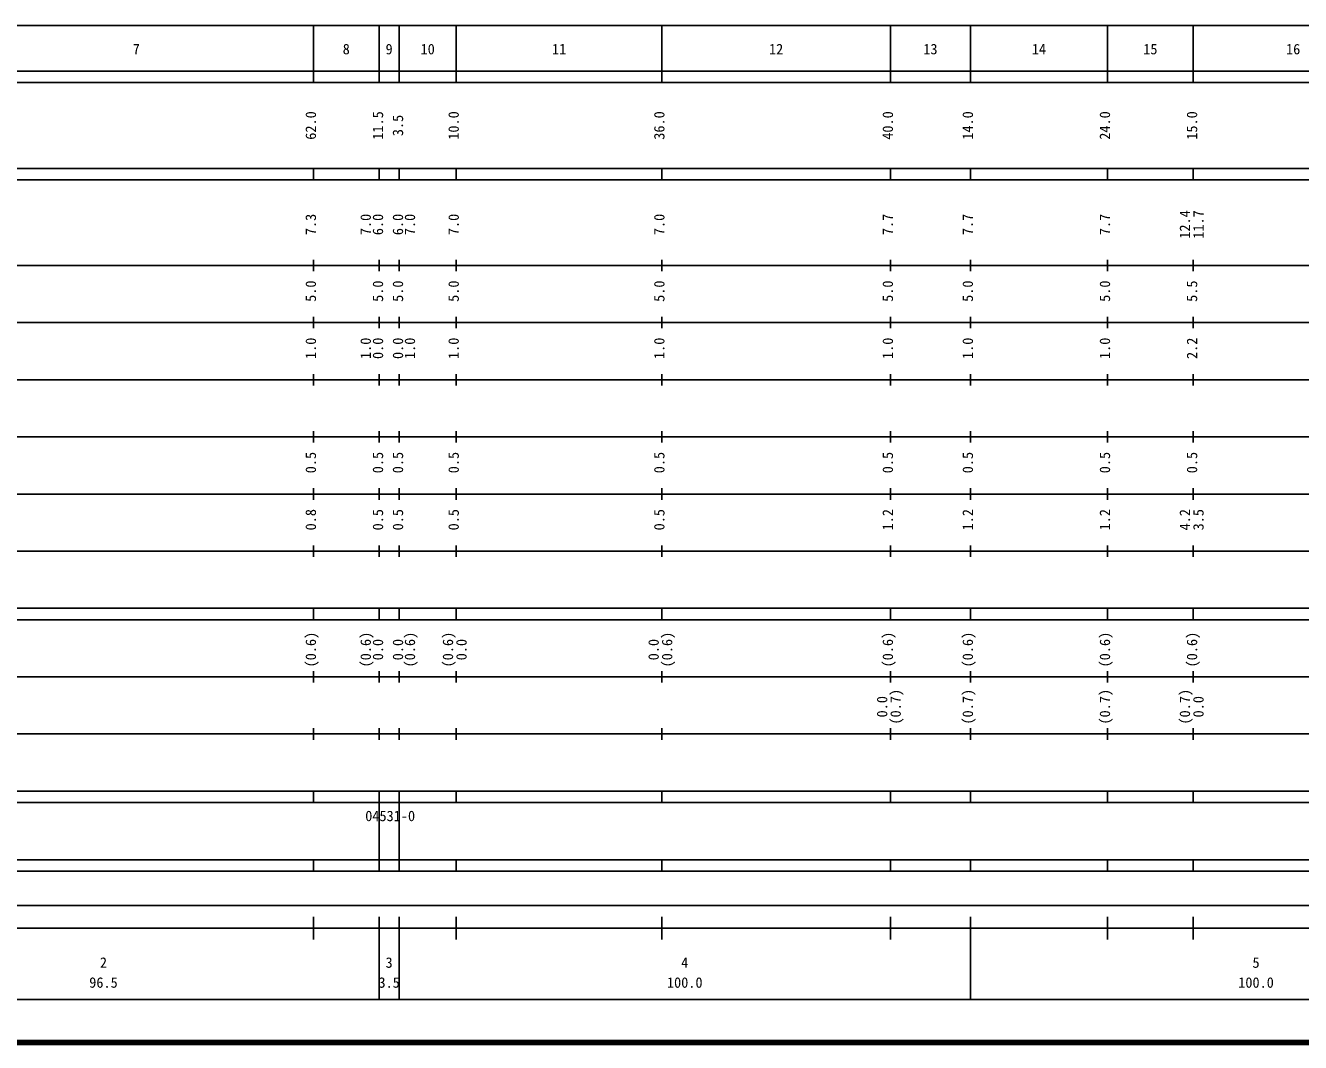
# Model space of a CAD drawing. Units: millimetres on the paper, enlarged 1000 times. Extents: x 40000 to 680000, y 20000 to 380000.
# Drawn here: x 202602 to 425783, y 20000 to 198000 of the extents above; entities that cross this region are included whole.
import ezdxf
from ezdxf.enums import TextEntityAlignment as Align

# ---------------------------------------------------------------- set-up
doc = ezdxf.new("R2010")
doc.units = ezdxf.units.MM
doc.header["$LTSCALE"] = 1000
doc.layers.add('M-TTL', color=2, linetype='Continuous', lineweight=140)
doc.layers.add('M-TTL-BAND', color=7, linetype='Continuous', lineweight=25)
doc.styles.add('ＭＳ ゴシック', font='')
doc.styles.get('ＭＳ ゴシック').set_extended_font_data('MS Gothic')

msp = doc.modelspace()

# ---------------------------------------------------------------- linework, layer by layer
at = {"layer": 'M-TTL'}
msp.add_line((40000, 20000), (680000, 20000), dxfattribs=at)
at = {"layer": 'M-TTL-BAND'}
for p, q in [((68000, 198000), (579000, 198000)), ((253000, 188000), (253000, 198000)), ((264500, 188000), (264500, 198000)), ((268000, 188000), (268000, 198000)), ((278000, 188000), (278000, 198000)), ((314000, 188000), (314000, 198000)), ((354000, 188000), (354000, 198000)), ((368000, 188000), (368000, 198000)), ((392000, 188000), (392000, 198000)), ((407000, 188000), (407000, 198000)), ((40000, 190000), (579000, 190000)), ((40000, 188000), (579000, 188000)), ((40000, 173000), (579000, 173000)), ((253000, 171000), (253000, 173000)), ((264500, 171000), (264500, 173000)), ((268000, 171000), (268000, 173000)), ((278000, 171000), (278000, 173000)), ((314000, 171000), (314000, 173000)), ((354000, 171000), (354000, 173000)), ((368000, 171000), (368000, 173000)), ((392000, 171000), (392000, 173000)), ((407000, 171000), (407000, 173000)), ((40000, 171000), (579000, 171000)), ((253000, 155000), (253000, 157000)), ((264500, 155000), (264500, 157000)), ((268000, 155000), (268000, 157000)), ((278000, 155000), (278000, 157000)), ((314000, 155000), (314000, 157000)), ((354000, 155000), (354000, 157000)), ((368000, 155000), (368000, 157000)), ((392000, 155000), (392000, 157000)), ((407000, 155000), (407000, 157000)), ((40000, 156000), (579000, 156000)), ((46000, 146000), (579000, 146000)), ((253000, 145000), (253000, 147000)), ((264500, 145000), (264500, 147000)), ((268000, 145000), (268000, 147000)), ((278000, 145000), (278000, 147000)), ((314000, 145000), (314000, 147000)), ((354000, 145000), (354000, 147000)), ((368000, 145000), (368000, 147000)), ((392000, 145000), (392000, 147000)), ((407000, 145000), (407000, 147000)), ((253000, 135000), (253000, 137000)), ((264500, 135000), (264500, 137000)), ((268000, 135000), (268000, 137000)), ((278000, 135000), (278000, 137000)), ((314000, 135000), (314000, 137000)), ((354000, 135000), (354000, 137000)), ((368000, 135000), (368000, 137000)), ((392000, 135000), (392000, 137000)), ((407000, 135000), (407000, 137000)), ((52000, 136000), (579000, 136000)), ((46000, 126000), (579000, 126000)), ((253000, 125000), (253000, 127000)), ((264500, 125000), (264500, 127000)), ((268000, 125000), (268000, 127000)), ((278000, 125000), (278000, 127000)), ((314000, 125000), (314000, 127000)), ((354000, 125000), (354000, 127000)), ((368000, 125000), (368000, 127000)), ((392000, 125000), (392000, 127000)), ((407000, 125000), (407000, 127000)), ((253000, 115000), (253000, 117000)), ((264500, 115000), (264500, 117000)), ((268000, 115000), (268000, 117000)), ((278000, 115000), (278000, 117000)), ((314000, 115000), (314000, 117000)), ((354000, 115000), (354000, 117000)), ((368000, 115000), (368000, 117000)), ((392000, 115000), (392000, 117000)), ((407000, 115000), (407000, 117000)), ((52000, 116000), (579000, 116000)), ((46000, 106000), (579000, 106000)), ((253000, 105000), (253000, 107000)), ((264500, 105000), (264500, 107000)), ((268000, 105000), (268000, 107000)), ((278000, 105000), (278000, 107000)), ((314000, 105000), (314000, 107000)), ((354000, 105000), (354000, 107000)), ((368000, 105000), (368000, 107000)), ((392000, 105000), (392000, 107000)), ((407000, 105000), (407000, 107000)), ((40000, 96000), (579000, 96000)), ((253000, 94000), (253000, 96000)), ((264500, 94000), (264500, 96000)), ((268000, 94000), (268000, 96000)), ((278000, 94000), (278000, 96000)), ((314000, 94000), (314000, 96000)), ((354000, 94000), (354000, 96000)), ((368000, 94000), (368000, 96000)), ((392000, 94000), (392000, 96000)), ((407000, 94000), (407000, 96000)), ((40000, 94000), (579000, 94000)), ((253000, 83000), (253000, 85000)), ((264500, 83000), (264500, 85000)), ((268000, 83000), (268000, 85000)), ((278000, 83000), (278000, 85000)), ((314000, 83000), (314000, 85000)), ((354000, 83000), (354000, 85000)), ((368000, 83000), (368000, 85000)), ((392000, 83000), (392000, 85000)), ((407000, 83000), (407000, 85000)), ((49000, 84000), (579000, 84000)), ((40000, 74000), (579000, 74000)), ((253000, 73000), (253000, 75000)), ((264500, 73000), (264500, 75000)), ((268000, 73000), (268000, 75000)), ((278000, 73000), (278000, 75000)), ((314000, 73000), (314000, 75000)), ((354000, 73000), (354000, 75000)), ((368000, 73000), (368000, 75000)), ((392000, 73000), (392000, 75000)), ((407000, 73000), (407000, 75000)), ((40000, 64000), (579000, 64000)), ((253000, 62000), (253000, 64000)), ((264500, 62000), (264500, 64000)), ((268000, 62000), (268000, 64000)), ((278000, 62000), (278000, 64000)), ((314000, 62000), (314000, 64000)), ((354000, 62000), (354000, 64000)), ((368000, 62000), (368000, 64000)), ((392000, 62000), (392000, 64000)), ((407000, 62000), (407000, 64000)), ((40000, 62000), (579000, 62000)), ((264500, 52000), (264500, 62000)), ((268000, 52000), (268000, 62000)), ((40000, 52000), (579000, 52000)), ((253000, 50000), (253000, 52000)), ((264500, 50000), (264500, 52000)), ((268000, 50000), (268000, 52000)), ((278000, 50000), (278000, 52000)), ((314000, 50000), (314000, 52000)), ((354000, 50000), (354000, 52000)), ((368000, 50000), (368000, 52000)), ((392000, 50000), (392000, 52000)), ((407000, 50000), (407000, 52000)), ((40000, 50000), (579000, 50000)), ((71000, 44000), (565000, 44000)), ((253000, 38000), (253000, 42000)), ((264500, 27500), (264500, 42000)), ((268000, 27500), (268000, 42000)), ((278000, 38000), (278000, 42000)), ((314000, 38000), (314000, 42000)), ((354000, 38000), (354000, 42000)), ((368000, 27500), (368000, 42000)), ((392000, 38000), (392000, 42000)), ((407000, 38000), (407000, 42000)), ((40000, 40000), (579000, 40000)), ((68000, 27500), (579000, 27500))]:
    msp.add_line(p, q, dxfattribs=at)

# ---------------------------------------------------------------- texts
at = {"layer": 'M-TTL-BAND', "style": 'ＭＳ ゴシック'}
for s, p in [('7', (222000, 192405)), ('8', (258750, 192405)), ('9', (266250, 192405)), ('10', (273000, 192405)), ('11', (296000, 192405)), ('12', (334000, 192405)), ('13', (361000, 192405)), ('14', (380000, 192405)), ('15', (399500, 192405)), ('16', (424500, 192405)), ('2', (216250, 32523)), ('3', (266250, 32523)), ('4', (318000, 32523)), ('5', (418000, 32523)), ('96.5', (216250, 29033)), ('3.5', (266250, 29033)), ('100.0', (318000, 29033)), ('100.0', (418000, 29033))]:
    msp.add_text(s, height=1833, dxfattribs=at).set_placement(p, align=Align.BOTTOM_CENTER)
for s, p in [('62.0', (254000, 180500)), ('11.5', (265750, 180500)), ('3.5', (269250, 180500)), ('10.0', (279000, 180500)), ('36.0', (315000, 180500)), ('40.0', (355000, 180500)), ('14.0', (369000, 180500)), ('24.0', (393000, 180500)), ('15.0', (408250, 180500)), ('12.4', (407000, 163174)), ('11.7', (409370, 163174)), ('7.3', (254000, 163174)), ('7.0', (263609, 163174)), ('6.0', (265750, 163174)), ('6.0', (269250, 163174)), ('7.0', (271344, 163174)), ('7.0', (279000, 163174)), ('7.0', (315000, 163174)), ('7.7', (355000, 163174)), ('7.7', (369000, 163174)), ('7.7', (393000, 163174)), ('5.0', (254000, 151500)), ('5.0', (265750, 151500)), ('5.0', (269250, 151500)), ('5.0', (279000, 151500)), ('5.0', (315000, 151500)), ('5.0', (355000, 151500)), ('5.0', (369000, 151500)), ('5.0', (393000, 151500)), ('5.5', (408250, 151500)), ('1.0', (254000, 141500)), ('1.0', (263609, 141500)), ('0.0', (265750, 141500)), ('0.0', (269250, 141500)), ('1.0', (271344, 141500)), ('1.0', (279000, 141500)), ('1.0', (315000, 141500)), ('1.0', (355000, 141500)), ('1.0', (369000, 141500)), ('1.0', (393000, 141500)), ('2.2', (408250, 141500)), ('0.5', (254000, 121500)), ('0.5', (265750, 121500)), ('0.5', (269250, 121500)), ('0.5', (279000, 121500)), ('0.5', (315000, 121500)), ('0.5', (355000, 121500)), ('0.5', (369000, 121500)), ('0.5', (393000, 121500)), ('0.5', (408250, 121500)), ('0.8', (254000, 111500)), ('0.5', (265750, 111500)), ('0.5', (269250, 111500)), ('0.5', (279000, 111500)), ('0.5', (315000, 111500)), ('1.2', (355000, 111500)), ('1.2', (369000, 111500)), ('1.2', (393000, 111500)), ('4.2', (407000, 111500)), ('3.5', (409370, 111500)), ('(0.6)', (254000, 88764)), ('(0.6)', (263609, 88764)), ('(0.6)', (271344, 88764)), ('(0.6)', (278000, 88764)), ('(0.6)', (316370, 88764)), ('(0.6)', (355000, 88764)), ('(0.6)', (369000, 88764)), ('(0.6)', (393000, 88764)), ('(0.6)', (408250, 88764)), ('0.0', (265750, 88764)), ('0.0', (269250, 88764)), ('0.0', (280370, 88764)), ('0.0', (314000, 88764)), ('0.0', (354000, 78764)), ('(0.7)', (356370, 78764)), ('(0.7)', (369000, 78764)), ('(0.7)', (393000, 78764)), ('(0.7)', (407000, 78764)), ('0.0', (409370, 78764))]:
    msp.add_text(s, height=1833, rotation=90, dxfattribs=at).set_placement(p, align=Align.BOTTOM_CENTER)
msp.add_text('04531-0', height=1833, dxfattribs=at).set_placement((266434, 59655), align=Align.MIDDLE_CENTER)

doc.saveas('drawing.dxf')
